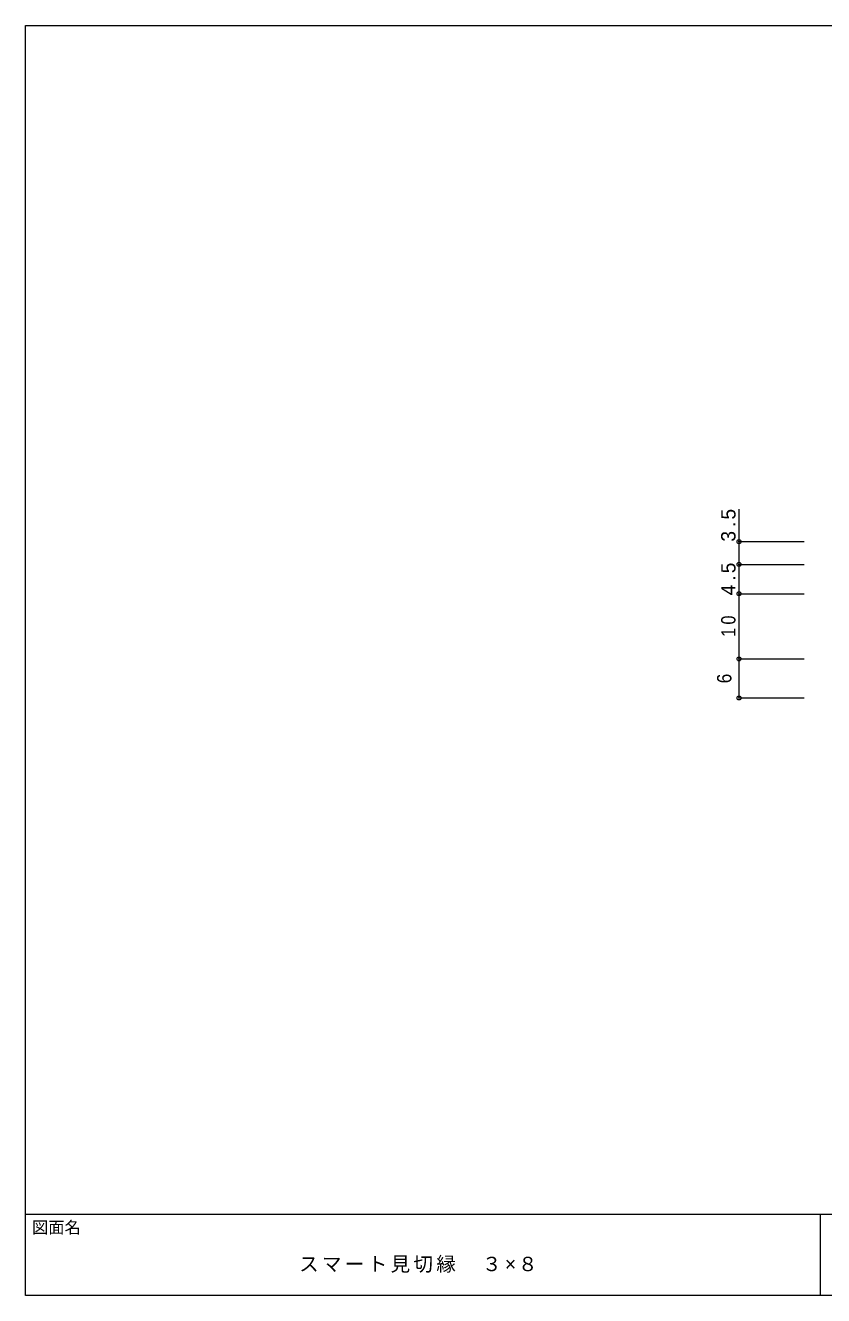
# Model space of a CAD drawing. Units: millimetres on the paper. Extents: x -141 to 141, y -98 to 98.
# Drawn here: x -141 to -18.5, y -97.5 to 97.5 of the extents above; entities that cross this region are included whole.
import ezdxf
from ezdxf.enums import TextEntityAlignment as Align

# ---------------------------------------------------------------- set-up
doc = ezdxf.new("R2010")
doc.units = ezdxf.units.MM
doc.header["$PDMODE"] = 32
doc.header["$PDSIZE"] = 0.6
for name, color, linetype, lineweight in [('0-3_寸法', 4, 'Continuous', 9), ('F-0_図面枠', 5, 'Continuous', 9), ('F-5_F-5ﾚｲﾔ', 7, 'Continuous', 9)]:
    doc.layers.add(name, color=color, linetype=linetype, lineweight=lineweight)
doc.styles.add('HGｺﾞｼｯｸM', font='')
doc.styles.get('HGｺﾞｼｯｸM').set_extended_font_data('HGｺﾞｼｯｸM')

msp = doc.modelspace()

# ---------------------------------------------------------------- linework, layer by layer
at = {"layer": '0-3_寸法'}
for p, q in [((-31.5, 23.25), (-31.5, 14.75)), ((-31.5, 18.25), (-21.5, 18.25)), ((-31.5, 14.75), (-21.5, 14.75)), ((-31.5, 14.75), (-31.5, 10.25)), ((-31.5, 10.25), (-21.5, 10.25)), ((-31.5, 10.25), (-31.5, 0.25)), ((-31.5, 0.25), (-21.5, 0.25)), ((-31.5, 0.25), (-31.5, -5.75)), ((-31.5, -5.75), (-21.5, -5.75))]:
    msp.add_line(p, q, dxfattribs=at)
for p in [(-31.5, 18.25), (-31.5, 14.75), (-31.5, 10.25), (-31.5, 0.25), (-31.5, -5.75)]:
    msp.add_point(p, dxfattribs=at)
at = {"layer": 'F-0_図面枠'}
for p, q in [((-141, 97.5), (141, 97.5)), ((-141, -97.5), (-141, 97.5)), ((-141, -85), (141, -85)), ((-19, -97.5), (-19, -85)), ((141, -97.5), (-141, -97.5))]:
    msp.add_line(p, q, dxfattribs=at)

# ---------------------------------------------------------------- texts
at = {"layer": '0-3_寸法', "color": 7, "style": 'HGｺﾞｼｯｸM', "width": 0.9}
msp.add_text('6', height=2.199, rotation=90, dxfattribs=at).set_placement((-32, -3.5), align=Align.BOTTOM_LEFT)
at = {"layer": '0-3_寸法', "color": 7, "char_height": 2.199, "attachment_point": 7, "rotation": 90, "style": 'HGｺﾞｼｯｸM'}
for s, insert in [('\\T1.38;3.5', (-32, 18.25)), ('\\T1.38;4.5', (-32, 10)), ('\\T1.36;\\W0.85;10', (-32, 3.625))]:
    msp.add_mtext(s, dxfattribs=dict(at, insert=insert))
at = {"layer": 'F-0_図面枠', "color": 7, "style": 'HGｺﾞｼｯｸM'}
msp.add_text('図面名', height=1.833, dxfattribs=at).set_placement((-140, -88.5), align=Align.BOTTOM_LEFT)
at = {"layer": 'F-5_F-5ﾚｲﾔ', "insert": (-99, -94), "char_height": 2.199, "attachment_point": 7, "style": 'HGｺﾞｼｯｸM'}
msp.add_mtext('\\T1.17;スマート見切縁\u3000３×８', dxfattribs=at)

doc.saveas('drawing.dxf')
